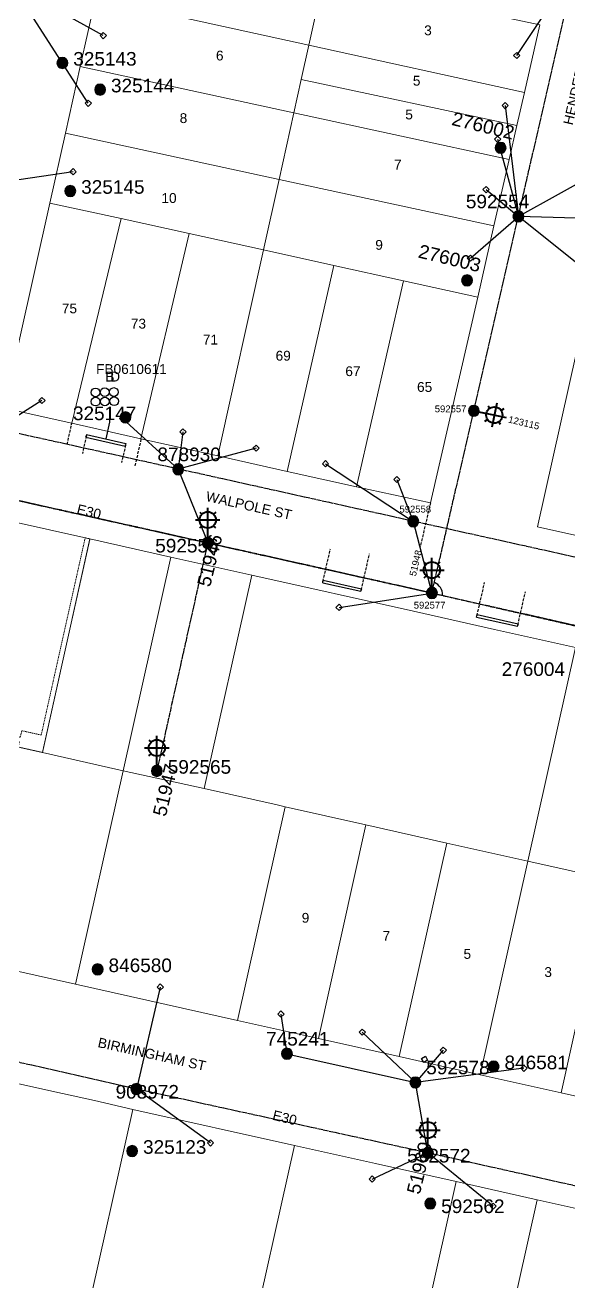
# Model space of a CAD drawing. Header units: metres. Extents: x 311347 to 316656, y 6252667 to 6255486.
# Drawn here: x 314116.1 to 314216.1, y 6254747.2 to 6254978.1 of the extents above; entities that cross this region are included whole.
import ezdxf
from ezdxf.enums import TextEntityAlignment as Align

# ---------------------------------------------------------------- set-up
doc = ezdxf.new("R2010")
doc.units = ezdxf.units.M
for name, pattern in [('Cable Exist OH', [1, 1, 0]), ('DASHED', [0.75, 0.5, -0.25]), ('HIDDEN', [0.375, 0.25, -0.125]), ('HIDDEN2', [0.1875, 0.125, -0.0625])]:
    doc.linetypes.add(name, pattern=pattern)
doc.layers.get('0').update_dxf_attribs({"color": 6})
for name, color, linetype, lineweight in [('Cadastre Buildings_SP_EXT', 9, 'Continuous', 5), ('Cadastre Land Parcels_SP_EXT', 9, 'Continuous', 5), ('Cadastre Other Property_SP_EXT', 9, 'HIDDEN', 5), ('Cadastre Roads_SP_EXT', 7, 'Continuous', 5)]:
    doc.layers.add(name, color=color, linetype=linetype, lineweight=lineweight)
for name, color, linetype in [('Duct_SP_EXT', 7, 'Continuous'), ('Equip_SP_SL_EXT', 7, 'Continuous'), ('Mains_HV_EXT', 7, 'Continuous'), ('Mains_LV_EXT', 7, 'Continuous'), ('Mains_SL_EXT', 7, 'Continuous'), ('Mains_TR_EXT', 7, 'Continuous'), ('Services_SP_EXT', 7, 'Continuous'), ('SupportsOH_SP_TR_HV_LV_SL_EXT', 7, 'Continuous')]:
    doc.layers.add(name, color=color, linetype=linetype)
doc.layers.add('UNKNOWN_FEATURES', color=1, linetype='DASHED', plot=False)
doc.styles.add('iecARIAL', font='arial.ttf', dxfattribs={"height": 2})
doc.styles.add('POLE_LABEL', font='arial.ttf')
doc.styles.get("Standard").update_dxf_attribs({"font": 'arial.ttf'})

# ---------------------------------------------------------------- blocks, each defined once
blk = doc.blocks.new('DUCT_EXT')
blk.add_circle((0, 0.8), 0.8)
at = {"flags": 1}
blk.add_attdef('Z', (0, 0), '', height=0.2, dxfattribs=at)
at = {"flags": 9}
for tag, p in [('DUCT_CODE', (0, 0)), ('XSECT_TYPE', (0, -0.2)), ('STATE', (0, -0.6)), ('FB_REFERENCE', (0, -0.4)), ('NOTES', (0, -0.8))]:
    blk.add_attdef(tag, text='', height=0.2, dxfattribs=at).set_placement(p, align=Align.MIDDLE_LEFT)
blk = doc.blocks.new('SL_LANTERN_EXT')
at = {"lineweight": 40}
for p, q in [((-1.46, 5.68), (-1.06, 5.28)), ((0, 1.97), (0, 6.47)), ((1.46, 5.68), (1.06, 5.28)), ((-2.25, 4.22), (2.25, 4.22)), ((-1.46, 2.76), (-1.06, 3.16)), ((0, 0), (0, 2.72)), ((1.46, 2.76), (1.06, 3.16))]:
    blk.add_line(p, q, dxfattribs=at)
blk.add_circle((0, 4.22), 1.5, dxfattribs=at)
at = {"style": 'iecARIAL', "flags": 8}
blk.add_attdef('ASSET_NUM', (1.5, 1.5), '', height=2.5, dxfattribs=at)
for tag, p, height, flags in [('OPERATING_VOLTAGE', (0.98, -1.65), 0.2, 9), ('ORIENTATION', (0.98, -1.85), 0.2, 9), ('OWNED_BY', (0.98, -2.05), 0.2, 9), ('STATE', (0.98, -2.25), 0.2, 9), ('CONSTRUCTED_VOLTAGE', (0.98, -0.65), 0.2, 9), ('CONTROL_TYPE', (0.98, -0.85), 0.2, 9), ('LANTERN_PURPOSE', (0.98, -1.05), 0.2, 9), ('LANTERN_TYPE', (0.98, -1.25), 0.2, 9), ('NO_PHASES', (0.98, -1.45), 0.2, 9), ('USAGE', (0.98, -2.45), 0.2, 9), ('LNUMBER', (2.18, -3.25), 2.5, 8), ('CEXIST', (0.98, -2.65), 0.2, 9), ('CNEW', (0.98, -2.85), 0.2, 9), ('CNUMBER', (0.98, -3.05), 0.2, 9), ('CREMOVE', (0.98, -3.25), 0.2, 9), ('CREPLACE', (0.98, -3.45), 0.2, 9), ('LKINGHEIGHT', (0.98, -3.65), 0.2, 9), ('LBRACKET', (0.98, -3.85), 0.2, 9), ('LBRACKETVOCAB', (0.98, -4.05), 0.2, 9), ('LCATEGORY', (0.98, -4.25), 0.2, 9), ('LCHARGE1', (0.98, -4.45), 0.2, 9), ('LCHARGE1PERCENT', (0.98, -4.65), 0.2, 9), ('LCHARGE2', (0.98, -4.85), 0.2, 9), ('LCHARGE2PERCENT', (0.98, -5.05), 0.2, 9), ('LCHARGE3', (0.98, -5.25), 0.2, 9), ('LCHARGE3PERCENT', (0.98, -5.45), 0.2, 9), ('LEXIST', (0.98, -5.65), 0.2, 9), ('LLAMP', (0.98, -5.85), 0.2, 9), ('LLAMPVOCAB', (0.98, -6.05), 0.2, 9), ('LMAST', (0.98, -6.25), 0.2, 9), ('LMASTVOCAB', (0.98, -6.45), 0.2, 9), ('LNEW', (0.98, -6.65), 0.2, 9), ('LANTNUMBER', (0.98, -6.85), 0.2, 9), ('STREETNAME', (0.98, -9.25), 0.2, 9), ('LOUTREACH', (0.98, -7.25), 0.2, 9), ('LOUTREACHVOCAB', (0.98, -7.45), 0.2, 9), ('LRATECODE', (0.98, -7.65), 0.2, 9), ('LREMOVE', (0.98, -7.85), 0.2, 9), ('LREPLACE', (0.98, -8.05), 0.2, 9), ('LTYPE', (0.98, -8.25), 0.2, 9), ('LTYPEVOCAB', (0.98, -8.45), 0.2, 9), ('LEGEND', (0.98, -8.65), 0.2, 9), ('LOCATION', (0.98, -8.85), 0.2, 9), ('NOTES', (0.98, -9.05), 0.2, 9), ('SUBURB', (0.98, -9.45), 0.2, 1)]:
    blk.add_attdef(tag, p, '', height=height, dxfattribs=dict(flags=flags))
blk = doc.blocks.new('*U49')
at = {"lineweight": 40}
for p, q in [((0, 0), (2.29, -0.48)), ((2.63, 0.94), (2.93, 0.47)), ((4.21, 1.42), (3.3, -2.98)), ((5.48, 0.35), (5.01, 0.04)), ((1.55, -0.32), (5.96, -1.24)), ((2.03, -1.91), (2.5, -1.6)), ((4.89, -2.51), (4.58, -2.04))]:
    blk.add_line(p, q, dxfattribs=at)
blk.add_circle((3.76, -0.78), 1.5, dxfattribs=at)
at = {"style": 'iecARIAL', "flags": 8}
blk.add_attdef('ASSET_NUM', (1.5, 1.5), '', height=2.5, dxfattribs=at)
for tag, p, height, flags in [('OPERATING_VOLTAGE', (0.98, -1.65), 0.2, 9), ('ORIENTATION', (0.98, -1.85), 0.2, 9), ('OWNED_BY', (0.98, -2.05), 0.2, 9), ('STATE', (0.98, -2.25), 0.2, 9), ('CONSTRUCTED_VOLTAGE', (0.98, -0.65), 0.2, 9), ('CONTROL_TYPE', (0.98, -0.85), 0.2, 9), ('LANTERN_PURPOSE', (0.98, -1.05), 0.2, 9), ('LANTERN_TYPE', (0.98, -1.25), 0.2, 9), ('NO_PHASES', (0.98, -1.45), 0.2, 9), ('USAGE', (0.98, -2.45), 0.2, 9), ('LNUMBER', (2.18, -3.25), 2.5, 8), ('CEXIST', (0.98, -2.65), 0.2, 9), ('CNEW', (0.98, -2.85), 0.2, 9), ('CNUMBER', (0.98, -3.05), 0.2, 9), ('CREMOVE', (0.98, -3.25), 0.2, 9), ('CREPLACE', (0.98, -3.45), 0.2, 9), ('LKINGHEIGHT', (0.98, -3.65), 0.2, 9), ('LBRACKET', (0.98, -3.85), 0.2, 9), ('LBRACKETVOCAB', (0.98, -4.05), 0.2, 9), ('LCATEGORY', (0.98, -4.25), 0.2, 9), ('LCHARGE1', (0.98, -4.45), 0.2, 9), ('LCHARGE1PERCENT', (0.98, -4.65), 0.2, 9), ('LCHARGE2', (0.98, -4.85), 0.2, 9), ('LCHARGE2PERCENT', (0.98, -5.05), 0.2, 9), ('LCHARGE3', (0.98, -5.25), 0.2, 9), ('LCHARGE3PERCENT', (0.98, -5.45), 0.2, 9), ('LEXIST', (0.98, -5.65), 0.2, 9), ('LLAMP', (0.98, -5.85), 0.2, 9), ('LLAMPVOCAB', (0.98, -6.05), 0.2, 9), ('LMAST', (0.98, -6.25), 0.2, 9), ('LMASTVOCAB', (0.98, -6.45), 0.2, 9), ('LNEW', (0.98, -6.65), 0.2, 9), ('LANTNUMBER', (0.98, -6.85), 0.2, 9), ('STREETNAME', (0.98, -9.25), 0.2, 9), ('LOUTREACH', (0.98, -7.25), 0.2, 9), ('LOUTREACHVOCAB', (0.98, -7.45), 0.2, 9), ('LRATECODE', (0.98, -7.65), 0.2, 9), ('LREMOVE', (0.98, -7.85), 0.2, 9), ('LREPLACE', (0.98, -8.05), 0.2, 9), ('LTYPE', (0.98, -8.25), 0.2, 9), ('LTYPEVOCAB', (0.98, -8.45), 0.2, 9), ('LEGEND', (0.98, -8.65), 0.2, 9), ('LOCATION', (0.98, -8.85), 0.2, 9), ('NOTES', (0.98, -9.05), 0.2, 9), ('SUBURB', (0.98, -9.45), 0.2, 1)]:
    blk.add_attdef(tag, p, '', height=height, dxfattribs=dict(flags=flags))
blk = doc.blocks.new('CCP_EXT')
at = {"flags": 9}
blk.add_attdef('NOTES', text='', height=0.2, dxfattribs=at).set_placement((0, -2), align=Align.MIDDLE_LEFT)
blk.add_wipeout([(0, 0.57), (0.57, 0), (0, -0.57), (-0.57, 0)])
blk.add_lwpolyline([(-0.57, 0), (0, 0.57), (0.57, 0), (0, -0.57), (-0.57, 0)])
at = {"flags": 1}
blk.add_attdef('Z', (0, 0), '', height=0.2, dxfattribs=at)
at = {"flags": 9}
for tag, p in [('CCP_TYPE', (0, 0)), ('CONSTRUCTED_VOLTAGE', (0, -0.2)), ('OPERATING_VOLTAGE', (0, -0.6)), ('ORIENTATION', (0, -0.8)), ('OWNED_BY', (0, -1)), ('STATE', (0, -1.8)), ('NO_PHASES', (0, -0.4)), ('USAGE', (0, -1.2)), ('LEGEND', (0, -1.4)), ('LIFE_SUPPORT', (0, -1.6))]:
    blk.add_attdef(tag, text='', height=0.2, dxfattribs=at).set_placement(p, align=Align.MIDDLE_LEFT)
blk = doc.blocks.new('POLE_EXT')
blk.add_hatch(color=256).paths.add_polyline_path([(-1, 0, 1), (1, 0, 1)])
blk.add_lwpolyline([(-1, 0, 1), (1, 0, 1)], format="xyb", close=True)
for tag, height, flags, p in [('pNumber', 2.5, 8, (-17.84, 2.07)), ('OWNED_BY', 0.2, 9, (1.35, -0.4)), ('SPECIAL_USE', 0.2, 9, (1.35, -0.8)), ('STATE', 0.2, 9, (1.35, -1)), ('cLV', 0.2, 9, (1.35, -1.4)), ('hDepth', 0.2, 9, (1.35, -1.6)), ('hDia', 0.2, 9, (1.35, -1.8)), ('cHV', 0.2, 9, (1.35, -2)), ('PARENT', 0.2, 9, (1.35, -0.6)), ('USAGE', 0.2, 9, (1.35, -1.2)), ('LBRACKET', 0.2, 9, (1.35, -2.2)), ('LExisting', 0.2, 9, (1.35, -2.4)), ('cLinedev', 0.2, 9, (1.35, -3.4)), ('pExisting', 0.2, 9, (1.35, -3.8)), ('pFooting', 0.2, 9, (1.35, -4.4)), ('pNew', 0.2, 9, (1.35, -4.6)), ('LANTNUMBER', 0.2, 9, (1.35, -2.6)), ('LOther', 0.2, 9, (1.35, -2.8)), ('LRemove', 0.2, 9, (1.35, -3)), ('LEGEND', 0.2, 9, (1.35, -3.2)), ('LOCATION', 0.2, 9, (1.35, -3.6)), ('PFNUMBER', 0.2, 9, (1.35, -4)), ('NEWPFNUMBER', 0.2, 9, (1.35, -4.2)), ('pRelocate', 0.2, 9, (1.35, -5)), ('pRemove', 0.2, 9, (1.35, -5.2)), ('pReplace', 0.2, 9, (1.35, -5.4)), ('pStay', 0.2, 9, (1.35, -5.6)), ('pType', 0.2, 9, (1.35, -5.8)), ('cspan', 0.2, 9, (1.35, -6)), ('STREETNAME', 0.2, 9, (1.35, -6.2)), ('SUBURB', 0.2, 9, (1.35, -6.4)), ('OPERATED_BY', 0.2, 9, (1.36, -7.01)), ('NOTES', 0.2, 9, (1.35, -6.6)), ('MAINTAINED_BY', 0.2, 9, (1.36, -6.81))]:
    blk.add_attdef(tag, text='', height=height, dxfattribs=dict(flags=flags)).set_placement(p, align=Align.MIDDLE_LEFT)
at = {"style": 'POLE_LABEL'}
for tag, height, flags, p in [('ASSET_NUM', 2.5, 8, (2, 2)), ('STRUCTURE_PLANT_NUMBER', 0.2, 9, (1.35, 0.03)), ('STREET_CODE', 0.2, 9, (1.35, -0.2))]:
    blk.add_attdef(tag, text='', height=height, dxfattribs=dict(at, flags=flags)).set_placement(p, align=Align.MIDDLE_LEFT)
at = {"flags": 1}
blk.add_attdef('Z', (1.35, -7.33), '', height=0.2, dxfattribs=at)

msp = doc.modelspace()

# ---------------------------------------------------------------- linework, layer by layer
at = {"layer": 'Cadastre Buildings_SP_EXT', "linetype": 'Continuous'}
for points in [[(314119.31, 6254844.45), (314104.43, 6254847.75), (314095.68, 6254808.5), (314125.42, 6254801.86), (314134.18, 6254841.1), (314119.31, 6254844.45)], [(314135.91, 6254778.87), (314128.88, 6254780.47), (314121.04, 6254782.19), (314106.16, 6254785.52), (314091.29, 6254788.84), (314076.41, 6254792.16), (314067.66, 6254752.92), (314082.53, 6254749.6), (314097.41, 6254746.28), (314112.28, 6254742.93), (314119.66, 6254741.3), (314127.15, 6254739.61), (314135.91, 6254778.87)]]:
    msp.add_lwpolyline(points, close=True, dxfattribs=at)
at = {"layer": 'Cadastre Land Parcels_SP_EXT', "linetype": 'Continuous'}
for points in [[(314170.99, 6254986.63), (314131.73, 6254995.04), (314129.07, 6254983.07), (314168.3, 6254974.46), (314170.99, 6254986.63)], [(314207.94, 6254965.77), (314210.8, 6254978.16), (314170.99, 6254986.63), (314168.3, 6254974.46), (314207.94, 6254965.77)], [(314168.3, 6254974.46), (314129.07, 6254983.07), (314126.27, 6254970.49), (314165.55, 6254961.98), (314166.91, 6254968.15), (314168.3, 6254974.46)], [(314207.94, 6254965.77), (314168.3, 6254974.46), (314166.91, 6254968.15), (314206.55, 6254959.65), (314207.94, 6254965.77)], [(314165.55, 6254961.98), (314126.27, 6254970.49), (314123.56, 6254958.28), (314162.84, 6254949.78), (314165.55, 6254961.98)], [(314206.55, 6254959.65), (314166.91, 6254968.15), (314165.55, 6254961.98), (314205.13, 6254953.41), (314206.55, 6254959.65)], [(314205.13, 6254953.41), (314165.55, 6254961.98), (314162.84, 6254949.78), (314202.32, 6254941.21), (314205.13, 6254953.41)], [(314162.84, 6254949.78), (314123.56, 6254958.28), (314120.68, 6254945.42), (314133.82, 6254942.56), (314146.3, 6254939.83), (314159.96, 6254936.82), (314162.84, 6254949.78)], [(314202.32, 6254941.21), (314162.84, 6254949.78), (314159.96, 6254936.82), (314172.92, 6254933.94), (314185.71, 6254931.15), (314199.35, 6254928.12), (314202.32, 6254941.21)], [(314133.82, 6254942.56), (314120.68, 6254945.42), (314112.29, 6254907.71), (314124.74, 6254904.96), (314133.82, 6254942.56)], [(314146.3, 6254939.83), (314133.82, 6254942.56), (314124.74, 6254904.96), (314137.41, 6254902.09), (314146.3, 6254939.83)], [(314159.96, 6254936.82), (314146.3, 6254939.83), (314137.41, 6254902.09), (314151.57, 6254898.97), (314159.96, 6254936.82)], [(314172.92, 6254933.94), (314159.96, 6254936.82), (314151.57, 6254898.97), (314164.33, 6254896.12), (314172.92, 6254933.94)], [(314185.71, 6254931.15), (314172.92, 6254933.94), (314164.33, 6254896.12), (314177.09, 6254893.27), (314185.71, 6254931.15)], [(314199.35, 6254928.12), (314185.71, 6254931.15), (314177.09, 6254893.27), (314190.65, 6254890.33), (314199.35, 6254928.12)], [(314232.25, 6254921.42), (314218.92, 6254924.36), (314210.34, 6254885.91), (314223.29, 6254883.05), (314232.25, 6254921.42)], [(314119.31, 6254844.45), (314128.06, 6254883.69), (314113.19, 6254887.01), (314104.43, 6254847.75), (314119.31, 6254844.45)], [(314142.94, 6254880.37), (314128.06, 6254883.69), (314119.31, 6254844.45), (314134.18, 6254841.1), (314142.94, 6254880.37)], [(314157.81, 6254877.05), (314142.94, 6254880.37), (314134.18, 6254841.1), (314149.06, 6254837.81), (314157.81, 6254877.05)], [(314178.8, 6254831.14), (314163.93, 6254834.45), (314155.17, 6254795.21), (314170.05, 6254791.89), (314178.8, 6254831.14)], [(314193.68, 6254827.81), (314178.8, 6254831.14), (314170.05, 6254791.89), (314184.92, 6254788.57), (314193.68, 6254827.81)], [(314208.55, 6254824.49), (314193.68, 6254827.81), (314184.92, 6254788.57), (314199.8, 6254785.24), (314208.55, 6254824.49)], [(314208.55, 6254824.49), (314199.8, 6254785.24), (314214.67, 6254781.92), (314223.43, 6254821.17), (314208.55, 6254824.49)], [(314210.28, 6254762.26), (314195.41, 6254765.58), (314186.65, 6254726.32), (314201.52, 6254722.99), (314210.28, 6254762.26)], [(314218.06, 6254727.11), (314221.38, 6254741.99), (314225.16, 6254758.94), (314210.28, 6254762.26), (314201.52, 6254722.99), (314216.4, 6254719.69), (314218.06, 6254727.11)]]:
    msp.add_lwpolyline(points, close=True, dxfattribs=at)
at = {"layer": 'Cadastre Other Property_SP_EXT', "linetype": 'HIDDEN2'}
msp.add_lwpolyline([(314127.17, 6254883.9), (314119.09, 6254847.66), (314115.52, 6254848.46), (314115.25, 6254847.26), (314103.8, 6254849.84), (314094.64, 6254808.74), (314095.68, 6254808.51), (314104.66, 6254848.78), (314115.07, 6254846.44), (314114.85, 6254845.45), (314119.31, 6254844.46), (314128.06, 6254883.7), (314127.17, 6254883.9)], close=True, dxfattribs=at)
at = {"layer": 'Duct_SP_EXT'}
for p, q in [((314127.29, 6254902.4), (314127.34, 6254902.63)), ((314127.29, 6254902.4), (314134.55, 6254900.75)), ((314127.39, 6254902.86), (314127.34, 6254902.63)), ((314127.39, 6254902.86), (314134.66, 6254901.22)), ((314134.55, 6254900.75), (314134.6, 6254900.98)), ((314134.66, 6254901.22), (314134.6, 6254900.98)), ((314170.95, 6254876.11), (314170.9, 6254875.88)), ((314170.95, 6254876.11), (314177.98, 6254874.54)), ((314170.85, 6254875.64), (314170.9, 6254875.88)), ((314170.85, 6254875.64), (314177.88, 6254874.07)), ((314177.88, 6254874.07), (314177.93, 6254874.31)), ((314177.98, 6254874.54), (314177.93, 6254874.31)), ((314199.15, 6254869.32), (314199.21, 6254869.55)), ((314199.15, 6254869.32), (314206.67, 6254867.64)), ((314199.26, 6254869.79), (314199.21, 6254869.55)), ((314199.26, 6254869.79), (314206.77, 6254868.11)), ((314206.67, 6254867.64), (314206.72, 6254867.87)), ((314206.77, 6254868.11), (314206.72, 6254867.87))]:
    msp.add_line(p, q, dxfattribs=at)
msp.add_lwpolyline([(314131.63, 6254907.83), (314131.63, 6254905.18), (314130.97, 6254902.12)], dxfattribs=at)
at = {"layer": 'Mains_LV_EXT', "linetype": 'Cable Exist OH'}
for points in [[(314190.94, 6254873.76), (314198.65, 6254907.24)], [(314149.71, 6254882.96), (314096.61, 6254894.82)], [(314190.94, 6254873.76), (314149.71, 6254882.96)], [(314190.94, 6254873.76), (314232.69, 6254864.39)], [(314136.59, 6254782.59), (314092.44, 6254792.63)]]:
    msp.add_lwpolyline(points, dxfattribs=at)
at = {"layer": 'Mains_LV_EXT', "linetype": 'Continuous'}
msp.add_lwpolyline([(314192.89, 6254873.32, 0.312473), (314191.39, 6254875.71)], format="xyb", dxfattribs=at)
at = {"layer": 'Mains_SL_EXT', "linetype": 'Cable Exist OH'}
for points in [[(314096.61, 6254894.82), (314149.71, 6254882.96)], [(314149.71, 6254882.96), (314140.35, 6254841.06)], [(314149.71, 6254882.96), (314190.94, 6254873.76)], [(314190.94, 6254873.76), (314232.63, 6254864.33)]]:
    msp.add_lwpolyline(points, dxfattribs=at)
at = {"layer": 'Mains_TR_EXT', "linetype": 'Cable Exist OH'}
for points in [[(314096.61, 6254894.87), (314149.71, 6254882.98)], [(314149.71, 6254882.98), (314190.94, 6254873.76)], [(314190.94, 6254873.76), (314232.61, 6254864.23)]]:
    msp.add_lwpolyline(points, dxfattribs=at)
at = {"layer": 'Services_SP_EXT'}
for points in [[(314228.71, 6254955.07), (314206.83, 6254942.97)], [(314223.14, 6254929.93), (314206.83, 6254942.97)], [(314225.91, 6254942.4), (314206.83, 6254942.97)], [(314144.28, 6254896.49), (314149.71, 6254882.96)], [(314187.5, 6254886.93), (314190.94, 6254873.76)], [(314190.21, 6254770.85), (314187.89, 6254783.81)]]:
    msp.add_lwpolyline(points, dxfattribs=at)
at = {"layer": 'UNKNOWN_FEATURES'}
for points in [[(314123.85, 6254901.04), (314124.74, 6254904.96)], [(314127.39, 6254902.62), (314126.66, 6254899.4)], [(314137.43, 6254902.03), (314136.33, 6254897.15)], [(314134.61, 6254900.98), (314133.88, 6254897.77)], [(314190.65, 6254890.34), (314188.78, 6254882.22)], [(314170.9, 6254875.88), (314172.28, 6254881.89)], [(314177.93, 6254874.31), (314179.46, 6254880.94)], [(314199.21, 6254869.55), (314200.62, 6254875.69)], [(314206.72, 6254867.87), (314208.12, 6254873.96)]]:
    msp.add_lwpolyline(points, dxfattribs=at)

# ---------------------------------------------------------------- block references
at = {"layer": 'Duct_SP_EXT', "rotation": 90.84667401712622}
for p in [(314129.87, 6254910.64), (314131.56, 6254910.68), (314133.26, 6254910.71), (314129.89, 6254908.94), (314131.59, 6254908.98), (314133.29, 6254909.01)]:
    msp.add_blockref('DUCT_EXT', p, dxfattribs=at)
at = {"layer": 'Equip_SP_SL_EXT'}
ref = msp.add_blockref('*U49', (314198.65, 6254907.24), dxfattribs=at)
ref.add_attrib('ASSET_NUM', '123115', dxfattribs={"layer": '0', "height": 1.25, "rotation": 346.5652, "style": 'iecARIAL'}).set_placement((314207.85, 6254905.05), align=Align.MIDDLE_CENTER)
ref = msp.add_blockref('SL_LANTERN_EXT', (314149.71, 6254882.96), dxfattribs=at)
ref.add_attrib('ASSET_NUM', '51946', dxfattribs={"layer": '0', "height": 2.5, "rotation": 76.3432, "style": 'iecARIAL'}).set_placement((314151.22, 6254884.46), align=Align.MIDDLE_RIGHT)
ref = msp.add_blockref('SL_LANTERN_EXT', (314190.94, 6254873.76), dxfattribs=at)
ref.add_attrib('ASSET_NUM', '51948', dxfattribs={"layer": '0', "height": 1.25, "rotation": 76.3429, "style": 'iecARIAL'}).set_placement((314188.51, 6254881.62), align=Align.MIDDLE_RIGHT)
ref = msp.add_blockref('SL_LANTERN_EXT', (314140.35, 6254841.06), dxfattribs=at)
ref.add_attrib('ASSET_NUM', '51947', dxfattribs={"layer": '0', "height": 2.5, "rotation": 76.342, "style": 'iecARIAL'}).set_placement((314141.86, 6254842.56), align=Align.TOP_RIGHT)
ref = msp.add_blockref('SL_LANTERN_EXT', (314190.21, 6254770.85), dxfattribs=at)
ref.add_attrib('ASSET_NUM', '51960', dxfattribs={"layer": '0', "height": 2.5, "rotation": 76.3396, "style": 'iecARIAL'}).set_placement((314191.71, 6254772.35), align=Align.BOTTOM_RIGHT)
at = {"layer": 'Services_SP_EXT'}
for p in [(314173.85, 6254871.11), (314140.98, 6254801.35), (314150.22, 6254772.69), (314179.94, 6254766.05)]:
    msp.add_blockref('CCP_EXT', p, dxfattribs=at)
at = {"layer": 'SupportsOH_SP_TR_HV_LV_SL_EXT'}
ref = msp.add_blockref('POLE_EXT', (314122.98, 6254971.18), dxfattribs=at)
ref.add_attrib('ASSET_NUM', '325143', dxfattribs={"layer": '0', "height": 2.5, "style": 'POLE_LABEL'}).set_placement((314124.98, 6254971.93), align=Align.MIDDLE_LEFT)
ref = msp.add_blockref('POLE_EXT', (314198.65, 6254907.24), dxfattribs=at)
ref.add_attrib('ASSET_NUM', '592557', dxfattribs={"layer": '0', "height": 1.25, "style": 'POLE_LABEL'}).set_placement((314197.28, 6254906.6), align=Align.BOTTOM_RIGHT)
ref = msp.add_blockref('POLE_EXT', (314144.28, 6254896.49), dxfattribs=at)
ref.add_attrib('ASSET_NUM', '878930', dxfattribs={"layer": '0', "height": 2.5, "style": 'POLE_LABEL'}).set_placement((314146.28, 6254897.24), align=Align.BOTTOM_CENTER)
ref = msp.add_blockref('POLE_EXT', (314187.5, 6254886.93), dxfattribs=at)
ref.add_attrib('ASSET_NUM', '592558', dxfattribs={"layer": '0', "height": 1.25, "style": 'POLE_LABEL'}).set_placement((314184.96, 6254889.17), align=Align.MIDDLE_LEFT)
ref = msp.add_blockref('POLE_EXT', (314149.71, 6254882.96), dxfattribs=at)
ref.add_attrib('ASSET_NUM', '592556', dxfattribs={"layer": '0', "height": 2.5, "style": 'POLE_LABEL'}).set_placement((314151.71, 6254883.71), align=Align.TOP_RIGHT)
ref = msp.add_blockref('POLE_EXT', (314190.94, 6254873.76), dxfattribs=at)
ref.add_attrib('ASSET_NUM', '592577', dxfattribs={"layer": '0', "height": 1.25, "style": 'POLE_LABEL'}).set_placement((314193.42, 6254872.15), align=Align.TOP_RIGHT)
ref = msp.add_blockref('POLE_EXT', (314219.43, 6254860.24), dxfattribs=at)
ref.add_attrib('ASSET_NUM', '276004', dxfattribs={"layer": '0', "height": 2.5, "style": 'POLE_LABEL'}).set_placement((314215.41, 6254861.02), align=Align.TOP_RIGHT)
ref = msp.add_blockref('POLE_EXT', (314140.35, 6254841.06), dxfattribs=at)
ref.add_attrib('ASSET_NUM', '592565', dxfattribs={"layer": '0', "height": 2.5, "rotation": 359.9259, "style": 'POLE_LABEL'}).set_placement((314142.36, 6254841.81), align=Align.MIDDLE_LEFT)
ref = msp.add_blockref('POLE_EXT', (314129.47, 6254804.59), dxfattribs=at)
ref.add_attrib('ASSET_NUM', '846580', dxfattribs={"layer": '0', "height": 2.5, "style": 'POLE_LABEL'}).set_placement((314131.47, 6254805.34), align=Align.MIDDLE_LEFT)
ref = msp.add_blockref('POLE_EXT', (314164.27, 6254789.09), dxfattribs=at)
ref.add_attrib('ASSET_NUM', '745241', dxfattribs={"layer": '0', "height": 2.5, "rotation": 359.951, "style": 'POLE_LABEL'}).set_placement((314166.27, 6254789.84), align=Align.BOTTOM_CENTER)
ref = msp.add_blockref('POLE_EXT', (314136.59, 6254782.59), dxfattribs=at)
ref.add_attrib('ASSET_NUM', '903972', dxfattribs={"layer": '0', "height": 2.5, "rotation": 0.0436, "style": 'POLE_LABEL'}).set_placement((314138.59, 6254783.34), align=Align.TOP_CENTER)
ref = msp.add_blockref('POLE_EXT', (314190.21, 6254770.85), dxfattribs=at)
ref.add_attrib('ASSET_NUM', '592572', dxfattribs={"layer": '0', "height": 2.5, "rotation": 359.9794, "style": 'POLE_LABEL'}).set_placement((314192.21, 6254771.6), align=Align.TOP_CENTER)

# ---------------------------------------------------------------- texts
at = {"layer": 'Cadastre Land Parcels_SP_EXT'}
for s, p in [('3', (314189.51, 6254976.26)), ('6', (314151.22, 6254971.63)), ('5', (314187.43, 6254967.01)), ('8', (314144.55, 6254960.13)), ('5', (314186.04, 6254960.8)), ('7', (314183.96, 6254951.59)), ('10', (314141.19, 6254945.45)), ('9', (314180.52, 6254936.84)), ('75', (314122.88, 6254925.16)), ('73', (314135.57, 6254922.36)), ('71', (314148.81, 6254919.43)), ('69', (314162.19, 6254916.47)), ('67', (314175.01, 6254913.62)), ('65', (314188.2, 6254910.72)), ('9', (314166.99, 6254813.17)), ('7', (314181.86, 6254809.85)), ('5', (314196.74, 6254806.53)), ('3', (314211.61, 6254803.21))]:
    msp.add_text(s, height=1.8, dxfattribs=at).set_placement(p)
at = {"layer": 'Cadastre Roads_SP_EXT'}
for s, rotation, p in [('HENDERSON ST', 77.2713, (314216.81, 6254959.64)), ('WALPOLE ST', 347.4517, (314149.25, 6254890.7)), ('BIRMINGHAM ST', 347.4079, (314129.37, 6254790.34))]:
    msp.add_text(s, height=1.8, rotation=rotation, dxfattribs=at).set_placement(p)
at = {"layer": 'Duct_SP_EXT'}
for s, p in [('FB0610611', (314129.18, 6254914.02)), ('B', (314130.88, 6254912.62)), ('D', (314131.78, 6254912.62))]:
    msp.add_text(s, height=1.8, dxfattribs=at).set_placement(p)
at = {"layer": 'Mains_LV_EXT'}
for rotation, p in [(346.2892, (314125.5, 6254888.37)), (346.2877, (314161.49, 6254776.99))]:
    msp.add_text('E30', height=1.8, rotation=rotation, dxfattribs=at).set_placement(p)

# ---------------------------------------------------------------- next in the draw order: linework, layer by layer
at = {"layer": 'Cadastre Buildings_SP_EXT', "linetype": 'Continuous'}
for points in [[(314187.56, 6254870.4), (314157.81, 6254877.05), (314149.06, 6254837.81), (314162.45, 6254834.82), (314163.93, 6254834.45), (314178.8, 6254831.14), (314193.68, 6254827.81), (314208.55, 6254824.49), (314217.31, 6254863.76), (314202.44, 6254867.08), (314187.56, 6254870.4)], [(314165.66, 6254772.23), (314135.91, 6254778.87), (314127.15, 6254739.61), (314142.03, 6254736.31), (314156.91, 6254732.99), (314165.66, 6254772.23)], [(314195.41, 6254765.58), (314180.53, 6254768.9), (314165.66, 6254772.23), (314156.91, 6254732.99), (314171.77, 6254729.64), (314186.65, 6254726.32), (314195.41, 6254765.58)]]:
    msp.add_lwpolyline(points, close=True, dxfattribs=at)
at = {"layer": 'Mains_LV_EXT', "linetype": 'Cable Exist OH'}
msp.add_lwpolyline([(314190.21, 6254770.85), (314136.59, 6254782.59)], dxfattribs=at)
at = {"layer": 'Services_SP_EXT'}
for points in [[(314173.85, 6254871.11), (314190.94, 6254873.76)], [(314140.98, 6254801.35), (314136.59, 6254782.59)], [(314150.22, 6254772.69), (314136.59, 6254782.59)], [(314179.94, 6254766.05), (314190.21, 6254770.85)]]:
    msp.add_lwpolyline(points, dxfattribs=at)

# ---------------------------------------------------------------- next in the draw order: block references
for p in [(314130.5, 6254976.2), (314206.53, 6254972.55), (314127.74, 6254963.76), (314204.41, 6254963.33), (314203.01, 6254957.15), (314124.94, 6254951.19), (314200.88, 6254947.89), (314198, 6254935.3), (314119.23, 6254909.14), (314134.06, 6254905.81), (314145.15, 6254903.35), (314158.59, 6254900.37), (314171.36, 6254897.52), (314184.48, 6254894.63), (314163.18, 6254796.39), (314178.12, 6254793.05), (314193.02, 6254789.72), (314207.85, 6254786.41), (314202.2, 6254761.08)]:
    msp.add_blockref('CCP_EXT', p, dxfattribs=at)
at = {"layer": 'Services_SP_EXT', "rotation": 346.2882832622472}
msp.add_blockref('CCP_EXT', (314189.59, 6254788.06), dxfattribs=at)
at = {"layer": 'SupportsOH_SP_TR_HV_LV_SL_EXT'}
ref = msp.add_blockref('POLE_EXT', (314135.81, 6254771.2), dxfattribs=at)
ref.add_attrib('ASSET_NUM', '325123', dxfattribs={"layer": '0', "height": 2.5, "style": 'POLE_LABEL'}).set_placement((314137.81, 6254771.95), align=Align.MIDDLE_LEFT)

# ---------------------------------------------------------------- next in the draw order: linework, layer by layer
at = {"layer": 'Cadastre Buildings_SP_EXT', "linetype": 'Continuous'}
for points in [[(314247.07, 6254857.13), (314232.18, 6254860.43), (314217.31, 6254863.76), (314208.55, 6254824.49), (314223.43, 6254821.17), (314214.67, 6254781.92), (314229.54, 6254778.58), (314233.33, 6254795.54), (314236.65, 6254810.41), (314238.31, 6254817.87), (314239.96, 6254825.29), (314243.28, 6254840.17), (314247.07, 6254857.13)], [(314149.06, 6254837.81), (314134.18, 6254841.1), (314125.42, 6254801.86), (314155.17, 6254795.21), (314163.93, 6254834.45), (314162.45, 6254834.82), (314149.06, 6254837.81)]]:
    msp.add_lwpolyline(points, close=True, dxfattribs=at)
at = {"layer": 'Mains_HV_EXT', "linetype": 'Cable Exist OH'}
msp.add_lwpolyline([(314241.53, 6254874.95), (314037.19, 6254920.32)], dxfattribs=at)
at = {"layer": 'Mains_LV_EXT', "linetype": 'Cable Exist OH'}
for points in [[(314206.83, 6254942.97), (314217.38, 6254988.83)], [(314198.65, 6254907.25), (314206.83, 6254942.97)], [(314237.17, 6254760.35), (314190.21, 6254770.85)]]:
    msp.add_lwpolyline(points, dxfattribs=at)
at = {"layer": 'Services_SP_EXT'}
for points in [[(314206.53, 6254972.55), (314217.38, 6254988.83)], [(314127.74, 6254963.76), (314113.83, 6254985.46)], [(314130.5, 6254976.2), (314113.83, 6254985.46)], [(314204.41, 6254963.33), (314206.83, 6254942.97)], [(314203.01, 6254957.15), (314206.83, 6254942.97)], [(314124.94, 6254951.19), (314105.34, 6254948.29)], [(314200.88, 6254947.89), (314206.83, 6254942.97)], [(314198, 6254935.3), (314206.83, 6254942.97)], [(314119.23, 6254909.14), (314096.61, 6254894.82)], [(314134.06, 6254905.81), (314144.28, 6254896.49)], [(314145.15, 6254903.35), (314144.28, 6254896.49)], [(314158.59, 6254900.37), (314144.28, 6254896.49)], [(314171.36, 6254897.52), (314187.5, 6254886.93)], [(314184.48, 6254894.63), (314187.5, 6254886.93)], [(314163.18, 6254796.39), (314164.27, 6254789.09), (314187.89, 6254783.81)], [(314178.12, 6254793.05), (314187.89, 6254783.81)], [(314193.02, 6254789.72), (314187.89, 6254783.81)], [(314207.85, 6254786.41), (314187.89, 6254783.81)], [(314202.2, 6254761.08), (314190.21, 6254770.85)]]:
    msp.add_lwpolyline(points, dxfattribs=at)

# ---------------------------------------------------------------- next in the draw order: block references
at = {"layer": 'SupportsOH_SP_TR_HV_LV_SL_EXT'}
ref = msp.add_blockref('POLE_EXT', (314129.92, 6254966.27), dxfattribs=at)
ref.add_attrib('ASSET_NUM', '325144', dxfattribs={"layer": '0', "height": 2.5, "style": 'POLE_LABEL'}).set_placement((314131.92, 6254967.02), align=Align.MIDDLE_LEFT)
ref = msp.add_blockref('POLE_EXT', (314203.56, 6254955.58), dxfattribs=at)
ref.add_attrib('ASSET_NUM', '276002', dxfattribs={"layer": '0', "height": 2.5, "rotation": 346.361, "style": 'POLE_LABEL'}).set_placement((314205.56, 6254956.33), align=Align.BOTTOM_RIGHT)
ref = msp.add_blockref('POLE_EXT', (314124.44, 6254947.63), dxfattribs=at)
ref.add_attrib('ASSET_NUM', '325145', dxfattribs={"layer": '0', "height": 2.5, "style": 'POLE_LABEL'}).set_placement((314126.44, 6254948.38), align=Align.MIDDLE_LEFT)
ref = msp.add_blockref('POLE_EXT', (314206.83, 6254942.97), dxfattribs=at)
ref.add_attrib('ASSET_NUM', '592554', dxfattribs={"layer": '0', "height": 2.5, "rotation": 0.0444, "style": 'POLE_LABEL'}).set_placement((314208.83, 6254943.72), align=Align.BOTTOM_RIGHT)
ref = msp.add_blockref('POLE_EXT', (314197.4, 6254931.22), dxfattribs=at)
ref.add_attrib('ASSET_NUM', '276003', dxfattribs={"layer": '0', "height": 2.5, "rotation": 346.361, "style": 'POLE_LABEL'}).set_placement((314199.4, 6254931.97), align=Align.BOTTOM_RIGHT)
ref = msp.add_blockref('POLE_EXT', (314134.58, 6254906.03), dxfattribs=at)
ref.add_attrib('ASSET_NUM', '325147', dxfattribs={"layer": '0', "height": 2.5, "style": 'POLE_LABEL'}).set_placement((314136.58, 6254906.78), align=Align.MIDDLE_RIGHT)
ref = msp.add_blockref('POLE_EXT', (314202.28, 6254786.74), dxfattribs=at)
ref.add_attrib('ASSET_NUM', '846581', dxfattribs={"layer": '0', "height": 2.5, "style": 'POLE_LABEL'}).set_placement((314204.28, 6254787.49), align=Align.MIDDLE_LEFT)
ref = msp.add_blockref('POLE_EXT', (314187.89, 6254783.81), dxfattribs=at)
ref.add_attrib('ASSET_NUM', '592578', dxfattribs={"layer": '0', "height": 2.5, "rotation": 359.9885, "style": 'POLE_LABEL'}).set_placement((314189.89, 6254784.56), align=Align.BOTTOM_LEFT)
ref = msp.add_blockref('POLE_EXT', (314190.63, 6254761.56), dxfattribs=at)
ref.add_attrib('ASSET_NUM', '592562', dxfattribs={"layer": '0', "height": 2.5, "style": 'POLE_LABEL'}).set_placement((314192.63, 6254762.31), align=Align.TOP_LEFT)

doc.saveas('drawing.dxf')
